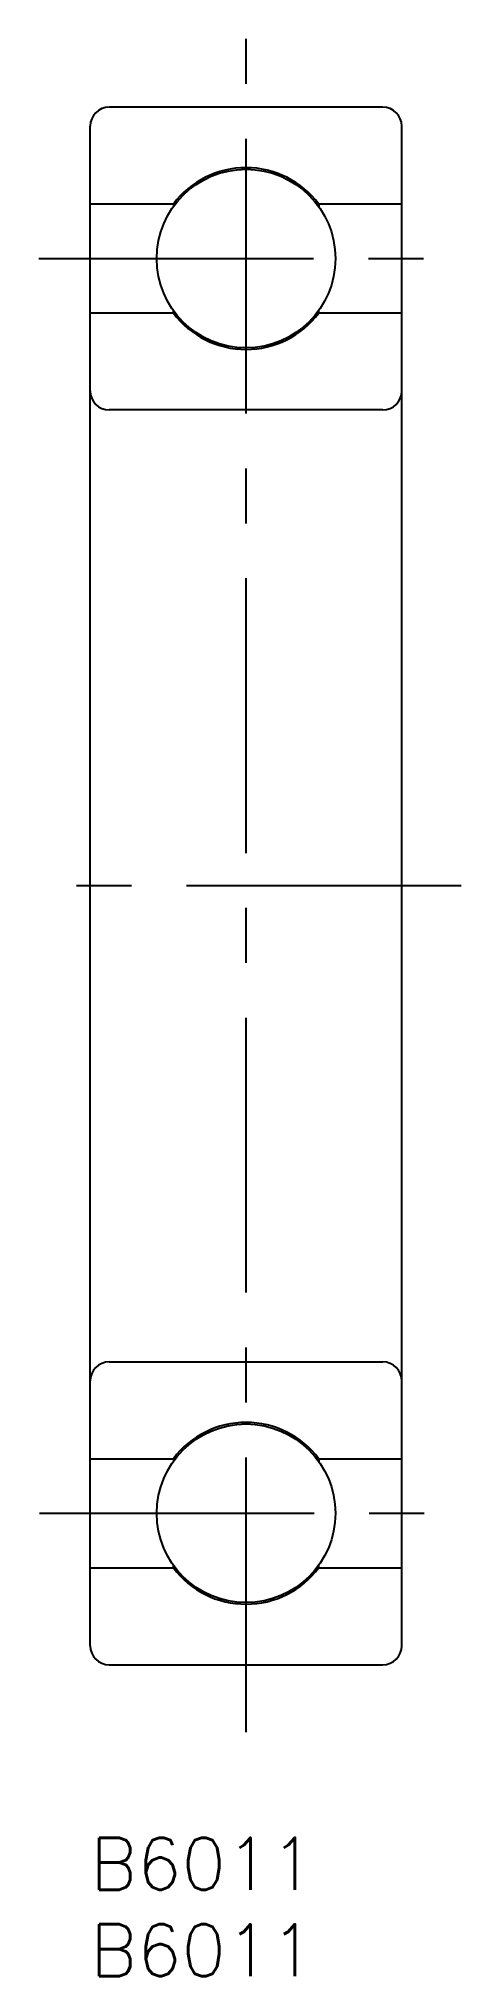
# Model space of a CAD drawing. Extents: x -3 to 21, y -8 to 104.
import ezdxf

# ---------------------------------------------------------------- set-up
doc = ezdxf.new("R2010")
doc.units = 0
doc.header["$LTSCALE"] = 0.5
doc.linetypes.add('CENTER', pattern=[50.8, 31.75, -6.35, 6.35, -6.35])
for name, color, linetype in [('MSM_CENTER', 1, 'CENTER'), ('MSM_CONTINUOUS', 7, 'CONTINUOUS'), ('MSM_PART_NUMBER', 7, 'CONTINUOUS')]:
    doc.layers.add(name, color=color, linetype=linetype)
doc.styles.get("Standard").update_dxf_attribs({"font": 'txt.shx', "height": 3, "bigfont": 'bigfont.shx'})

msp = doc.modelspace()

# ---------------------------------------------------------------- linework, layer by layer
at = {"layer": 'MSM_CENTER'}
for p, q in [((9, 6.1), (9, 103.95)), ((-2.97, 91.25), (20.19, 91.25)), ((21.43, 55), (-2.33, 55)), ((-2.94, 18.75), (19.79, 18.75))]:
    msp.add_line(p, q, dxfattribs=at)
at = {"layer": 'MSM_CONTINUOUS'}
for p, q in [((16.9, 100), (1.1, 100)), ((0, 11.1), (0, 98.9)), ((18, 11.1), (18, 98.9)), ((4.8, 94.4), (0, 94.4)), ((4.8, 94.4), (4.8, 94.25)), ((18, 94.4), (13.2, 94.4)), ((13.2, 94.4), (13.2, 94.25)), ((4.8, 88.1), (0, 88.1)), ((4.8, 88.1), (4.8, 88.25)), ((13.2, 88.1), (13.2, 88.25)), ((18, 88.1), (13.2, 88.1)), ((16.9, 82.5), (1.1, 82.5)), ((1.1, 27.5), (16.9, 27.5)), ((0, 21.9), (4.8, 21.9)), ((4.8, 21.9), (4.8, 21.75)), ((13.2, 21.9), (18, 21.9)), ((13.2, 21.9), (13.2, 21.75)), ((4.8, 15.6), (4.8, 15.75)), ((13.2, 15.6), (13.2, 15.75)), ((0, 15.6), (4.8, 15.6)), ((13.2, 15.6), (18, 15.6)), ((1.1, 10), (16.9, 10))]:
    msp.add_line(p, q, dxfattribs=at)
for centre in [(9, 91.25), (9, 18.75)]:
    msp.add_circle(centre, 5.16, dxfattribs=at)
for centre, radius, start, end in [((1.1, 98.9), 1.1, 90, 180), ((16.9, 98.9), 1.1, 360, 90), ((9, 91.25), 5.25, 36.8699, 143.1301), ((9, 91.25), 5.25, 216.8699, 323.1301), ((1.1, 83.6), 1.1, 180, 270), ((16.9, 83.6), 1.1, 270, 0), ((1.1, 26.4), 1.1, 90, 180), ((16.9, 26.4), 1.1, 0, 90), ((9, 18.75), 5.25, 36.8699, 143.1301), ((9, 18.75), 5.25, 216.8699, 323.1301), ((1.1, 11.1), 1.1, 180, 270), ((16.9, 11.1), 1.1, 270, 0)]:
    msp.add_arc(centre, radius, start, end, dxfattribs=at)

# ---------------------------------------------------------------- texts
at = {"layer": 'MSM_PART_NUMBER'}
for p in [(0, -3), (0, -8)]:
    msp.add_text('B6011', height=3, dxfattribs=at).set_placement(p)

doc.saveas('drawing.dxf')
